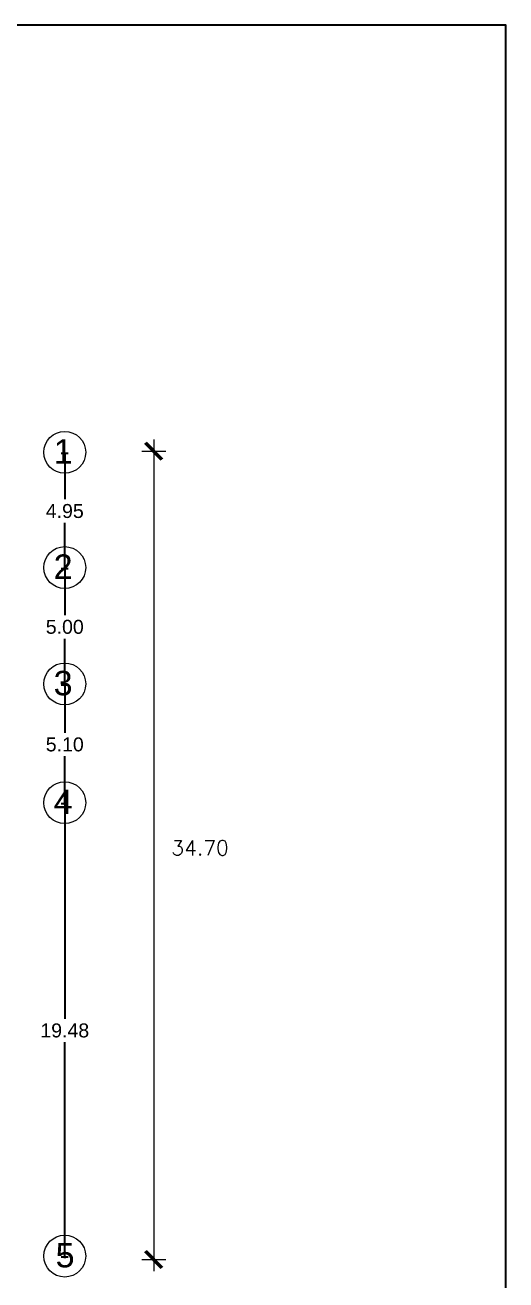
# Model space of a CAD drawing. Header units: millimetres. Extents: x 0 to 265, y 0 to 186.
# Drawn here: x 129.4 to 150, y 36.1 to 90 of the extents above; entities that cross this region are included whole.
import ezdxf

# ---------------------------------------------------------------- set-up
doc = ezdxf.new("R2010")
doc.units = ezdxf.units.MM
doc.layers.add('Ejes y cotas', color=251, linetype='Continuous')
doc.layers.add('MOVILIARIO COLCHAS', color=251, linetype='Continuous')
doc.layers.add('Solapa', color=7, linetype='Continuous', lineweight=18)
doc.styles.add('Roman S', font='romans.shx')
doc.styles.get("Standard").update_dxf_attribs({"font": 'arial.ttf'})
doc.dimstyles.new('Copia(2) de ISO-25', dxfattribs={"dimtxt": 0.2, "dimasz": 0.1, "dimexe": 0.15, "dimexo": 0.15, "dimgap": 0.075, "dimtad": 2, "dimtih": 1, "dimtoh": 1, "dimzin": 1, "dimdsep": 46, "dimtxsty": 'Standard', "dimblk": 'ORIGIN2', "dimcen": 0.1, "dimazin": 0, "dimtfac": 1, "dimtix": 1, "dimtmove": 0, "dimatfit": 3, "dimfxl": 0.25, "dimarcsym": 0})

# ---------------------------------------------------------------- blocks, each defined once
blk = doc.blocks.new('_BoxFilled')
at = {"color": 0, "linetype": 'ByBlock', "lineweight": -2}
blk.add_line((-0.5, 0), (-1, 0), dxfattribs=at)
at = {"color": 0, "linetype": 'ByBlock', "lineweight": 0}
blk.add_solid([(-0.5, 0.5), (0.5, 0.5), (-0.5, -0.5), (0.5, -0.5)], dxfattribs=at)
blk = doc.blocks.new('*D38')
at = {"layer": 'DEFPOINTS', "color": 0, "transparency": 16777216}
for p in [(131.908, 71.598), (131.062, 66.648), (131.908, 66.648)]:
    blk.add_point(p, dxfattribs=at)
at = {"layer": 'Ejes y cotas', "color": 0, "lineweight": -2, "transparency": 16777216}
for p, q in [((131.208, 71.598), (130.912, 71.598)), ((131.062, 71.498), (131.062, 69.63)), ((131.062, 66.748), (131.062, 68.617)), ((131.208, 66.648), (130.912, 66.648))]:
    blk.add_line(p, q, dxfattribs=at)
at = {"layer": 'Ejes y cotas', "color": 0, "lineweight": -2, "transparency": 16777216, "xscale": 0.1, "yscale": 0.1, "zscale": 0.1}
for p, rotation in [((131.062, 71.598), 90), ((131.062, 66.648), 270)]:
    blk.add_blockref('_BoxFilled', p, dxfattribs=dict(at, rotation=rotation))
at = {"layer": 'Ejes y cotas', "color": 0, "lineweight": 0, "transparency": 16777216, "insert": (131.062, 69.123), "char_height": 0.6, "width": 0.49322, "attachment_point": 5}
blk.add_mtext('4.95', dxfattribs=at)
blk = doc.blocks.new('*D39')
at = {"layer": 'DEFPOINTS', "color": 0, "transparency": 16777216}
for p in [(131.908, 66.648), (131.062, 61.648), (131.908, 61.648)]:
    blk.add_point(p, dxfattribs=at)
at = {"layer": 'Ejes y cotas', "color": 0, "lineweight": -2, "transparency": 16777216}
for p, q in [((131.208, 66.648), (130.912, 66.648)), ((131.062, 66.548), (131.062, 64.655)), ((131.062, 61.748), (131.062, 63.642)), ((131.208, 61.648), (130.912, 61.648))]:
    blk.add_line(p, q, dxfattribs=at)
at = {"layer": 'Ejes y cotas', "color": 0, "lineweight": -2, "transparency": 16777216, "xscale": 0.1, "yscale": 0.1, "zscale": 0.1}
for p, rotation in [((131.062, 66.648), 90), ((131.062, 61.648), 270)]:
    blk.add_blockref('_BoxFilled', p, dxfattribs=dict(at, rotation=rotation))
at = {"layer": 'Ejes y cotas', "color": 0, "lineweight": 0, "transparency": 16777216, "insert": (131.062, 64.148), "char_height": 0.6, "attachment_point": 5}
blk.add_mtext('5.00', dxfattribs=at)
blk = doc.blocks.new('*D40')
at = {"layer": 'DEFPOINTS', "color": 0, "transparency": 16777216}
for p in [(131.908, 61.648), (131.062, 56.548), (131.908, 56.548)]:
    blk.add_point(p, dxfattribs=at)
at = {"layer": 'Ejes y cotas', "color": 0, "lineweight": -2, "transparency": 16777216}
for p, q in [((131.208, 61.648), (130.912, 61.648)), ((131.062, 61.548), (131.062, 59.605)), ((131.062, 56.648), (131.062, 58.592)), ((131.208, 56.548), (130.912, 56.548))]:
    blk.add_line(p, q, dxfattribs=at)
at = {"layer": 'Ejes y cotas', "color": 0, "lineweight": -2, "transparency": 16777216, "xscale": 0.1, "yscale": 0.1, "zscale": 0.1}
for p, rotation in [((131.062, 61.648), 90), ((131.062, 56.548), 270)]:
    blk.add_blockref('_BoxFilled', p, dxfattribs=dict(at, rotation=rotation))
at = {"layer": 'Ejes y cotas', "color": 0, "lineweight": 0, "transparency": 16777216, "insert": (131.062, 59.098), "char_height": 0.6, "attachment_point": 5}
blk.add_mtext('5.10', dxfattribs=at)
blk = doc.blocks.new('*D41')
at = {"layer": 'DEFPOINTS', "color": 0, "transparency": 16777216}
for p in [(131.908, 56.548), (131.062, 37.073), (131.908, 37.073)]:
    blk.add_point(p, dxfattribs=at)
at = {"layer": 'Ejes y cotas', "color": 0, "lineweight": -2, "transparency": 16777216}
for p, q in [((131.208, 56.548), (130.912, 56.548)), ((131.062, 56.448), (131.062, 47.317)), ((131.062, 37.173), (131.062, 46.304)), ((131.208, 37.073), (130.912, 37.073))]:
    blk.add_line(p, q, dxfattribs=at)
at = {"layer": 'Ejes y cotas', "color": 0, "lineweight": -2, "transparency": 16777216, "xscale": 0.1, "yscale": 0.1, "zscale": 0.1}
for p, rotation in [((131.062, 56.548), 90), ((131.062, 37.073), 270)]:
    blk.add_blockref('_BoxFilled', p, dxfattribs=dict(at, rotation=rotation))
at = {"layer": 'Ejes y cotas', "color": 0, "lineweight": 0, "transparency": 16777216, "insert": (131.062, 46.811), "char_height": 0.6, "attachment_point": 5}
blk.add_mtext('19.48', dxfattribs=at)

msp = doc.modelspace()

# ---------------------------------------------------------------- linework, layer by layer
msp.add_lwpolyline([(0, 0), (150, 0), (150, 90), (0, 90)], close=True)
at = {"layer": 'Ejes y cotas', "lineweight": 0, "ltscale": 0.01}
for centre in [(131.062, 71.648), (131.062, 66.698), (131.062, 61.698), (131.062, 56.598), (131.062, 37.123)]:
    msp.add_circle(centre, 0.9, dxfattribs=at)
at = {"layer": 'Solapa'}
for p, q in [((134.371, 71.698), (135.394, 71.698)), ((134.883, 72.198), (134.883, 36.473)), ((134.371, 36.973), (135.394, 36.973))]:
    msp.add_line(p, q, dxfattribs=at)
at = {"layer": 'Solapa', "lineweight": 50}
for p, q in [((134.529, 72.052), (135.236, 71.345)), ((134.529, 37.327), (135.236, 36.62))]:
    msp.add_line(p, q, dxfattribs=at)

# ---------------------------------------------------------------- texts
at = {"layer": 'Ejes y cotas', "lineweight": 0}
for s, p in [('1', (130.585, 71.161)), ('2', (130.585, 66.211)), ('3', (130.585, 61.211)), ('4', (130.585, 56.111)), ('5', (130.668, 36.636))]:
    msp.add_text(s, height=1.05, dxfattribs=at).set_placement(p)
at = {"layer": 'MOVILIARIO COLCHAS', "insert": (135.638, 54.976), "char_height": 0.64, "attachment_point": 1, "style": 'Roman S'}
msp.add_mtext_dynamic_manual_height_columns('{\\C0;34.70}', width=12.36534, gutter_width=16, heights=[2.209], dxfattribs=at)

# ---------------------------------------------------------------- dimensions: what is measured, and where the dimension line sits
at = {"layer": 'Ejes y cotas', "lineweight": 0}
for base, p1, p2, override, picture, middle in [((131.062, 66.648), (131.908, 71.598), (131.908, 66.648), {"dimtxt": 0.6, "dimexe": 0.15, "dimexo": 0.7, "dimgap": 0.2, "dimtad": 1, "dimtih": 1, "dimblk1": 'BoxFilled', "dimblk2": 'BoxFilled', "dimsah": 1}, '*D38', (131.062, 69.123)), ((131.062, 61.648), (131.908, 66.648), (131.908, 61.648), {"dimtxt": 0.6, "dimexo": 0.7, "dimgap": 0.2, "dimtad": 1, "dimblk1": 'BoxFilled', "dimblk2": 'BoxFilled', "dimsah": 1}, '*D39', (131.062, 64.148)), ((131.062, 56.548), (131.908, 61.648), (131.908, 56.548), {"dimtxt": 0.6, "dimexo": 0.7, "dimgap": 0.2, "dimtad": 1, "dimblk1": 'BoxFilled', "dimblk2": 'BoxFilled', "dimsah": 1}, '*D40', (131.062, 59.098)), ((131.062433, 37.073323), (131.907765, 56.548324), (131.90776, 37.073323), {"dimtxt": 0.6, "dimexo": 0.7, "dimgap": 0.2, "dimtad": 1, "dimblk1": 'BoxFilled', "dimblk2": 'BoxFilled', "dimsah": 1}, '*D41', (131.062433, 46.810823))]:
    dim = msp.add_linear_dim(base=base, p1=p1, p2=p2, angle=270, dimstyle='Copia(2) de ISO-25', override=override, dxfattribs=at)
    dim.commit()
    dim.dimension.update_dxf_attribs({"geometry": picture, "text_midpoint": middle})

doc.saveas('drawing.dxf')
